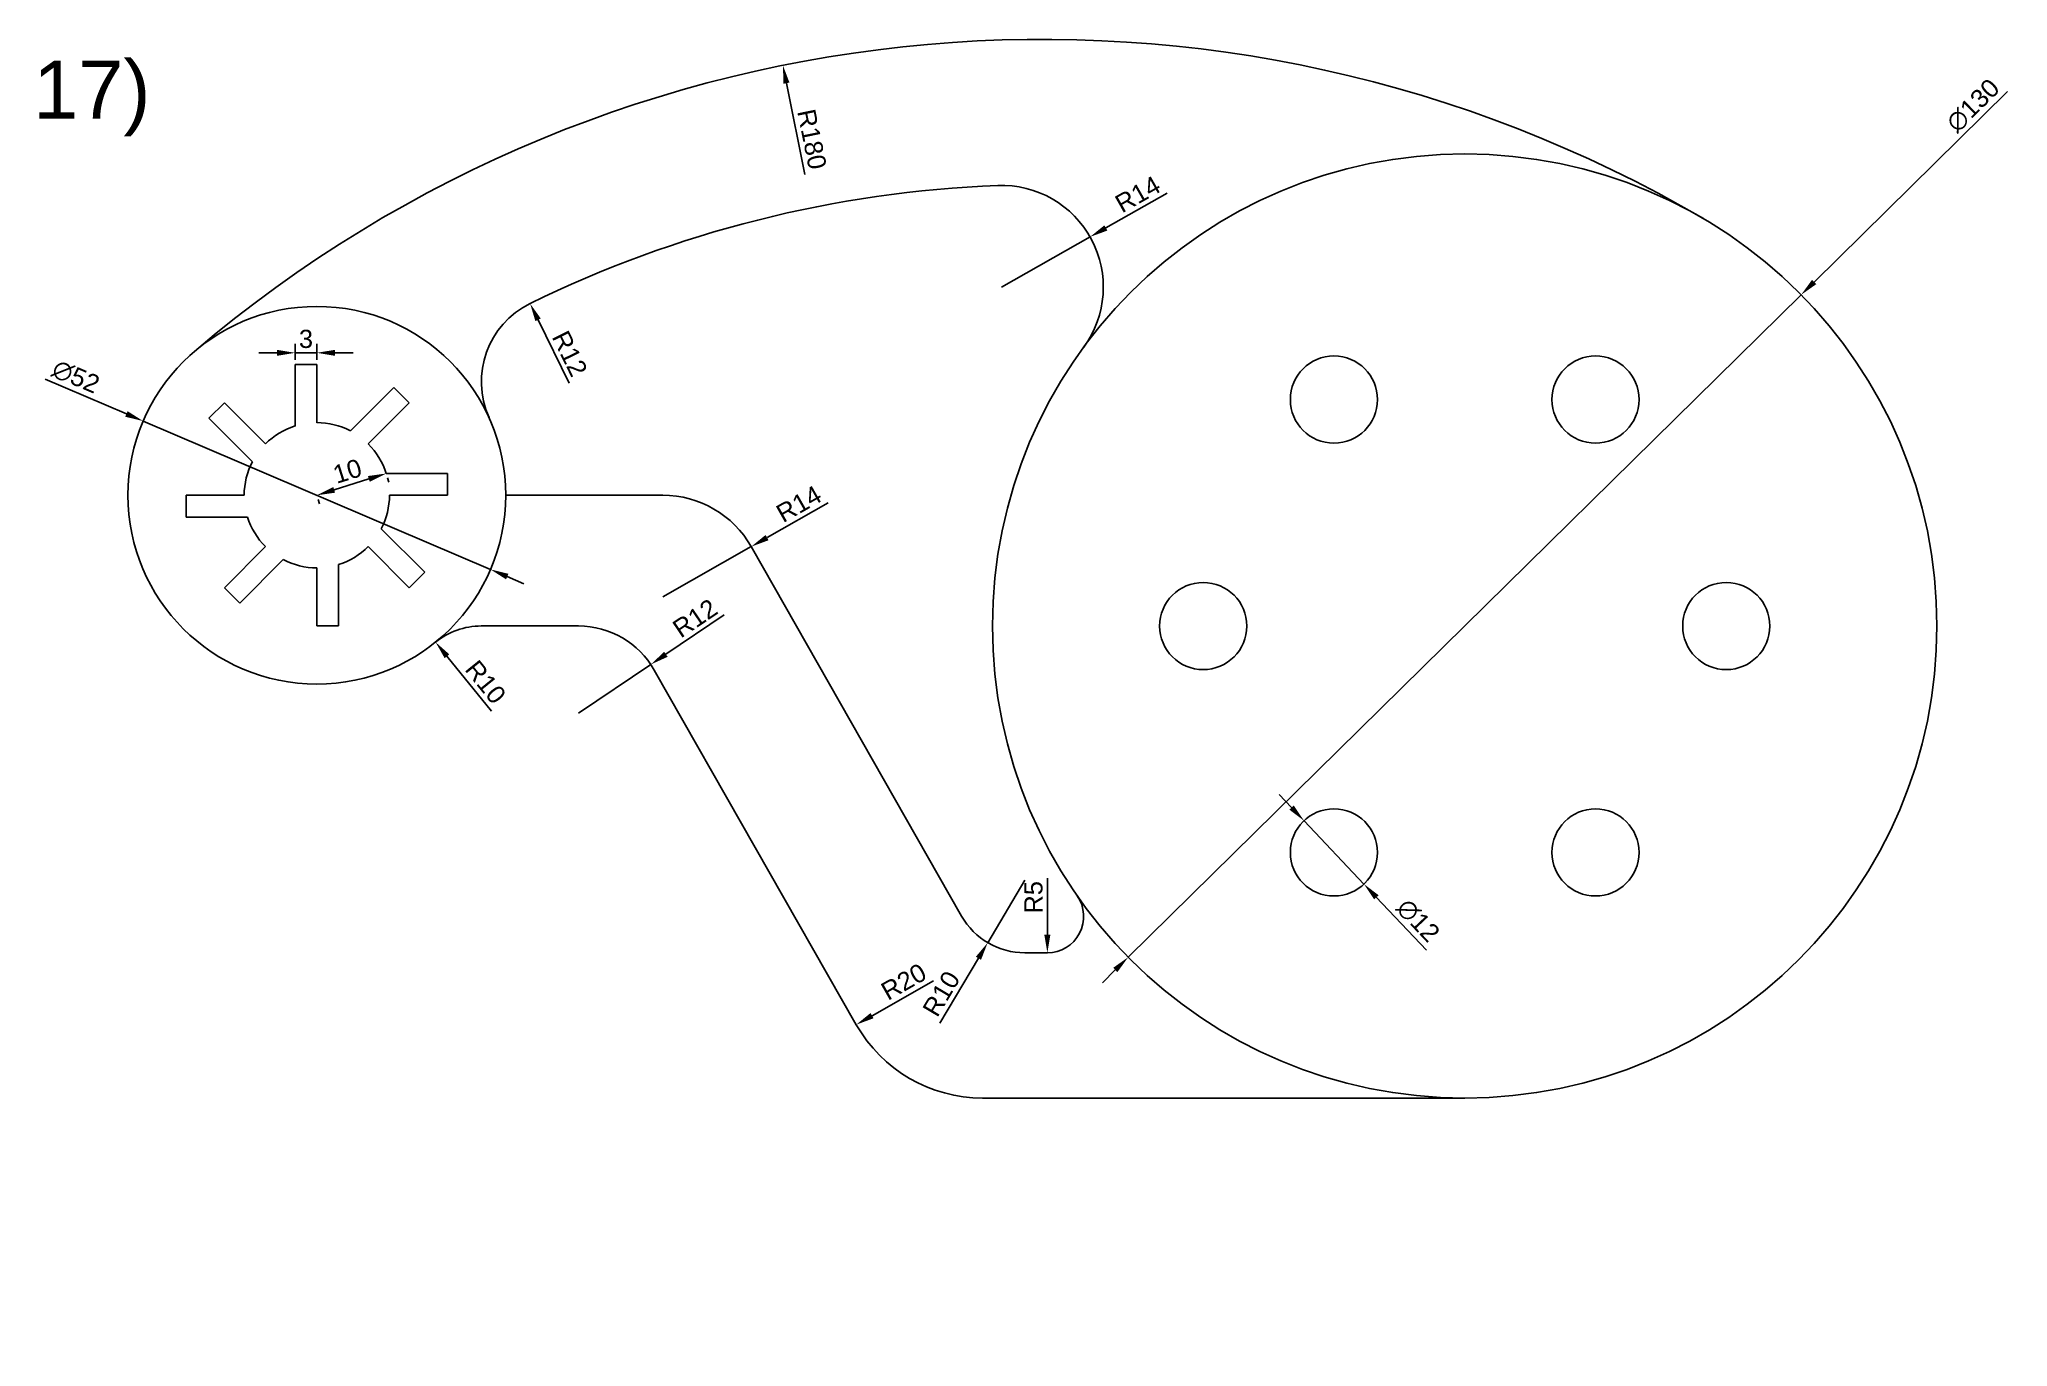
# Model space of a CAD drawing. Header units: millimetres. Extents: x 4058 to 4329, y 1381 to 1561.
import ezdxf

# ---------------------------------------------------------------- set-up
doc = ezdxf.new("R2010")
doc.units = ezdxf.units.MM
doc.styles.get("Standard").update_dxf_attribs({"font": 'arial.ttf'})
doc.dimstyles.new('ISO-25', dxfattribs={"dimtxt": 2.5, "dimasz": 2.5, "dimexe": 1.25, "dimexo": 0.625, "dimtad": 1, "dimtxsty": 'Standard', "dimcen": 2.5, "dimadec": 0, "dimazin": 0, "dimtfac": 1, "dimtmove": 0, "dimatfit": 3, "dimfxl": 1, "dimarcsym": 0})

# ---------------------------------------------------------------- blocks, each defined once
blk = doc.blocks.new('*U3')
blk.add_circle((0, 0), 6)
blk = doc.blocks.new('*U4')
at = {"color": 0, "linetype": 'ByBlock', "lineweight": -2, "transparency": 16777216}
for p, rotation in [((4236.54, 1511.32), 119.9999999999999), ((4272.54, 1511.32), 59.99999999999997), ((4218.54, 1480.14), 180), ((4236.54, 1448.97), 239.9999999999999), ((4272.54, 1448.97), 299.9999999999998)]:
    blk.add_blockref('*U3', p, dxfattribs=dict(at, rotation=rotation))
blk.add_blockref('*U3', (4290.54, 1480.14), dxfattribs=at)
blk = doc.blocks.new('*U5')
for p, q in [((1.5, 4.23), (-1.5, 4.23)), ((-1.5, 4.23), (-1.5, -4.23)), ((1.5, 4.23), (1.5, -3.77))]:
    blk.add_line(p, q)
blk = doc.blocks.new('*U6')
at = {"color": 0, "linetype": 'ByBlock', "lineweight": -2, "transparency": 16777216}
blk.add_blockref('*U5', (4095.04, 1511.91), dxfattribs=at)
for p, rotation in [((4105.21, 1508.94), 314.9999999999999), ((4085.74, 1506.82), 45), ((4110.31, 1499.64), 270), ((4082.77, 1496.64), 90), ((4107.33, 1489.47), 225), ((4087.86, 1487.35), 135), ((4098.04, 1484.38), 180)]:
    blk.add_blockref('*U5', p, dxfattribs=dict(at, rotation=rotation))
blk = doc.blocks.new('*D7')
at = {"color": 0, "lineweight": -2, "transparency": 16777216}
for p, q in [((4091.04, 1517.76), (4088.54, 1517.76)), ((4093.54, 1516.77), (4093.54, 1519.01)), ((4096.54, 1517.76), (4093.54, 1517.76)), ((4096.54, 1516.77), (4096.54, 1519.01)), ((4099.04, 1517.76), (4101.54, 1517.76))]:
    blk.add_line(p, q, dxfattribs=at)
at = {"color": 0, "transparency": 16777216}
for points in [[(4091.04, 1518.17), (4091.04, 1517.34), (4093.54, 1517.76)], [(4099.04, 1518.17), (4099.04, 1517.34), (4096.54, 1517.76)]]:
    blk.add_solid(points, dxfattribs=at)
at = {"layer": 'Defpoints', "color": 0, "transparency": 16777216}
for p in [(4093.54, 1517.76), (4093.54, 1516.14), (4096.54, 1516.14)]:
    blk.add_point(p, dxfattribs=at)
at = {"color": 0, "transparency": 16777216, "insert": (4095.04, 1519.66), "char_height": 2.5, "attachment_point": 5}
blk.add_mtext('3', dxfattribs=at)
blk = doc.blocks.new('*D8')
at = {"color": 0, "lineweight": -2, "transparency": 16777216}
for p, q in [((4098.92, 1498.89), (4103.69, 1500.39)), ((4106.26, 1500.55), (4106.45, 1499.95)), ((4096.72, 1497.55), (4096.91, 1496.95))]:
    blk.add_line(p, q, dxfattribs=at)
at = {"color": 0, "transparency": 16777216}
for points in [[(4103.57, 1500.79), (4103.82, 1500), (4106.08, 1501.14)], [(4098.8, 1499.29), (4099.05, 1498.5), (4096.54, 1498.14)]]:
    blk.add_solid(points, dxfattribs=at)
at = {"layer": 'Defpoints', "color": 0, "transparency": 16777216}
for p in [(4106.08, 1501.14), (4106.08, 1501.14), (4096.54, 1498.14)]:
    blk.add_point(p, dxfattribs=at)
at = {"color": 0, "transparency": 16777216, "insert": (4100.74, 1501.46), "char_height": 2.5, "attachment_point": 5, "rotation": 17.4576}
blk.add_mtext('10', dxfattribs=at)
blk = doc.blocks.new('*D9')
at = {"color": 0, "lineweight": -2, "transparency": 16777216}
for p, q in [((4059.12, 1514.12), (4070.33, 1509.34)), ((4120.45, 1487.93), (4072.63, 1508.36)), ((4122.75, 1486.95), (4125.05, 1485.97))]:
    blk.add_line(p, q, dxfattribs=at)
at = {"color": 0, "transparency": 16777216}
for points in [[(4070.49, 1509.72), (4070.16, 1508.96), (4072.63, 1508.36)], [(4122.91, 1487.33), (4122.58, 1486.57), (4120.45, 1487.93)]]:
    blk.add_solid(points, dxfattribs=at)
at = {"layer": 'Defpoints', "color": 0, "transparency": 16777216}
for p in [(4072.63, 1508.36), (4120.45, 1487.93)]:
    blk.add_point(p, dxfattribs=at)
at = {"color": 0, "transparency": 16777216, "insert": (4063.36, 1514.46), "char_height": 2.5, "attachment_point": 5, "rotation": 336.8727}
blk.add_mtext('∅52', dxfattribs=at)
blk = doc.blocks.new('*D10')
at = {"color": 0, "lineweight": -2, "transparency": 16777216}
blk.add_line((4131.26, 1513.59), (4126.99, 1522.3), dxfattribs=at)
at = {"color": 0, "transparency": 16777216}
blk.add_solid([(4127.36, 1522.48), (4126.62, 1522.11), (4125.89, 1524.54)], dxfattribs=at)
at = {"layer": 'Defpoints', "color": 0, "transparency": 16777216}
for p in [(4125.89, 1524.54), (4131.18, 1513.77)]:
    blk.add_point(p, dxfattribs=at)
at = {"color": 0, "transparency": 16777216, "insert": (4131.36, 1517.65), "char_height": 2.5, "attachment_point": 5, "rotation": 296.1513}
blk.add_mtext('R12', dxfattribs=at)
blk = doc.blocks.new('*D12')
at = {"color": 0, "lineweight": -2, "transparency": 16777216}
for p, q in [((4213.59, 1539.74), (4205.14, 1534.95)), ((4190.79, 1526.81), (4202.97, 1533.72))]:
    blk.add_line(p, q, dxfattribs=at)
at = {"color": 0, "transparency": 16777216}
blk.add_solid([(4204.94, 1535.31), (4205.35, 1534.59), (4202.97, 1533.72)], dxfattribs=at)
at = {"layer": 'Defpoints', "color": 0, "transparency": 16777216}
for p in [(4202.97, 1533.72), (4190.79, 1526.81)]:
    blk.add_point(p, dxfattribs=at)
at = {"color": 0, "transparency": 16777216, "insert": (4209.53, 1539.6), "char_height": 2.5, "attachment_point": 5, "rotation": 29.5635}
blk.add_mtext('R14', dxfattribs=at)
blk = doc.blocks.new('*D13')
at = {"color": 0, "lineweight": -2, "transparency": 16777216}
for p, q in [((4166.94, 1497.11), (4158.5, 1492.31)), ((4144.16, 1484.14), (4156.33, 1491.07))]:
    blk.add_line(p, q, dxfattribs=at)
at = {"color": 0, "transparency": 16777216}
blk.add_solid([(4158.3, 1492.67), (4158.71, 1491.95), (4156.33, 1491.07)], dxfattribs=at)
at = {"layer": 'Defpoints', "color": 0, "transparency": 16777216}
for p in [(4156.33, 1491.07), (4144.16, 1484.14)]:
    blk.add_point(p, dxfattribs=at)
at = {"color": 0, "transparency": 16777216, "insert": (4162.88, 1496.96), "char_height": 2.5, "attachment_point": 5, "rotation": 29.6499}
blk.add_mtext('R14', dxfattribs=at)
blk = doc.blocks.new('*D14')
at = {"color": 0, "lineweight": -2, "transparency": 16777216}
for p, q in [((4152.62, 1481.67), (4144.58, 1476.25)), ((4132.56, 1468.14), (4142.51, 1474.85))]:
    blk.add_line(p, q, dxfattribs=at)
at = {"color": 0, "transparency": 16777216}
blk.add_solid([(4144.35, 1476.59), (4144.82, 1475.9), (4142.51, 1474.85)], dxfattribs=at)
at = {"layer": 'Defpoints', "color": 0, "transparency": 16777216}
for p in [(4142.51, 1474.85), (4132.56, 1468.14)]:
    blk.add_point(p, dxfattribs=at)
at = {"color": 0, "transparency": 16777216, "insert": (4148.59, 1481.22), "char_height": 2.5, "attachment_point": 5, "rotation": 33.9825}
blk.add_mtext('R12', dxfattribs=at)
blk = doc.blocks.new('*D15')
at = {"color": 0, "lineweight": -2, "transparency": 16777216}
blk.add_line((4120.56, 1468.42), (4114.45, 1475.98), dxfattribs=at)
at = {"color": 0, "transparency": 16777216}
blk.add_solid([(4114.77, 1476.24), (4114.13, 1475.72), (4112.88, 1477.92)], dxfattribs=at)
at = {"layer": 'Defpoints', "color": 0, "transparency": 16777216}
for p in [(4112.88, 1477.92), (4119.16, 1470.14)]:
    blk.add_point(p, dxfattribs=at)
at = {"color": 0, "transparency": 16777216, "insert": (4119.77, 1472.42), "char_height": 2.5, "attachment_point": 5, "rotation": 308.9424}
blk.add_mtext('R10', dxfattribs=at)
blk = doc.blocks.new('*D16')
at = {"color": 0, "lineweight": -2, "transparency": 16777216}
blk.add_line((4181.4, 1431.29), (4172.96, 1426.49), dxfattribs=at)
at = {"color": 0, "transparency": 16777216}
blk.add_solid([(4172.75, 1426.85), (4173.16, 1426.13), (4170.78, 1425.25)], dxfattribs=at)
at = {"layer": 'Defpoints', "color": 0, "transparency": 16777216}
for p in [(4188.17, 1435.14), (4170.78, 1425.25)]:
    blk.add_point(p, dxfattribs=at)
at = {"color": 0, "transparency": 16777216, "insert": (4177.32, 1431.16), "char_height": 2.5, "attachment_point": 5, "rotation": 29.6499}
blk.add_mtext('R20', dxfattribs=at)
blk = doc.blocks.new('*D17')
at = {"color": 0, "lineweight": -2, "transparency": 16777216}
blk.add_line((4197.09, 1445.44), (4197.09, 1437.64), dxfattribs=at)
at = {"color": 0, "transparency": 16777216}
blk.add_solid([(4196.67, 1437.64), (4197.51, 1437.64), (4197.09, 1435.14)], dxfattribs=at)
at = {"layer": 'Defpoints', "color": 0, "transparency": 16777216}
for p in [(4197.09, 1440.14), (4197.09, 1435.14)]:
    blk.add_point(p, dxfattribs=at)
at = {"color": 0, "transparency": 16777216, "insert": (4195.19, 1442.79), "char_height": 2.5, "attachment_point": 5, "rotation": 90}
blk.add_mtext('R5', dxfattribs=at)
blk = doc.blocks.new('*D20')
at = {"color": 0, "lineweight": -2, "transparency": 16777216}
for p, q in [((4329.27, 1553.73), (4302.63, 1527.5)), ((4208.22, 1434.54), (4300.85, 1525.75)), ((4206.44, 1432.79), (4204.66, 1431.03))]:
    blk.add_line(p, q, dxfattribs=at)
at = {"color": 0, "transparency": 16777216}
for points in [[(4302.34, 1527.8), (4302.93, 1527.21), (4300.85, 1525.75)], [(4206.15, 1433.08), (4206.73, 1432.49), (4208.22, 1434.54)]]:
    blk.add_solid(points, dxfattribs=at)
at = {"layer": 'Defpoints', "color": 0, "transparency": 16777216}
for p in [(4300.85, 1525.75), (4208.22, 1434.54)]:
    blk.add_point(p, dxfattribs=at)
at = {"color": 0, "transparency": 16777216, "insert": (4324.51, 1551.8), "char_height": 2.5, "attachment_point": 5, "rotation": 44.5556}
blk.add_mtext('∅130', dxfattribs=at)
blk = doc.blocks.new('*D21')
at = {"color": 0, "lineweight": -2, "transparency": 16777216}
for p, q in [((4230.7, 1455.15), (4228.98, 1456.96)), ((4232.42, 1453.33), (4240.66, 1444.61)), ((4249.26, 1435.5), (4242.37, 1442.79))]:
    blk.add_line(p, q, dxfattribs=at)
at = {"color": 0, "transparency": 16777216}
for points in [[(4231, 1455.43), (4230.4, 1454.86), (4232.42, 1453.33)], [(4242.68, 1443.08), (4242.07, 1442.5), (4240.66, 1444.61)]]:
    blk.add_solid(points, dxfattribs=at)
at = {"layer": 'Defpoints', "color": 0, "transparency": 16777216}
for p in [(4232.42, 1453.33), (4240.66, 1444.61)]:
    blk.add_point(p, dxfattribs=at)
at = {"color": 0, "transparency": 16777216, "insert": (4248.11, 1439.59), "char_height": 2.5, "attachment_point": 5, "rotation": 313.3722}
blk.add_mtext('∅12', dxfattribs=at)
blk = doc.blocks.new('*D22')
at = {"color": 0, "lineweight": -2, "transparency": 16777216}
blk.add_line((4163.73, 1542.31), (4161.18, 1554.89), dxfattribs=at)
at = {"color": 0, "transparency": 16777216}
blk.add_solid([(4161.59, 1554.97), (4160.77, 1554.81), (4160.69, 1557.34)], dxfattribs=at)
at = {"layer": 'Defpoints', "color": 0, "transparency": 16777216}
for p in [(4160.69, 1557.34), (4196.41, 1380.92)]:
    blk.add_point(p, dxfattribs=at)
at = {"color": 0, "transparency": 16777216, "insert": (4164.68, 1547.17), "char_height": 2.5, "attachment_point": 5, "rotation": 281.4462}
blk.add_mtext('R180', dxfattribs=at)
blk = doc.blocks.new('*D23')
at = {"color": 0, "lineweight": -2, "transparency": 16777216}
for p, q in [((4193.98, 1445.14), (4188.88, 1436.54)), ((4182.3, 1425.44), (4187.61, 1434.39))]:
    blk.add_line(p, q, dxfattribs=at)
at = {"color": 0, "transparency": 16777216}
blk.add_solid([(4187.25, 1434.6), (4187.96, 1434.18), (4188.88, 1436.54)], dxfattribs=at)
at = {"layer": 'Defpoints', "color": 0, "transparency": 16777216}
for p in [(4193.98, 1445.14), (4188.88, 1436.54)]:
    blk.add_point(p, dxfattribs=at)
at = {"color": 0, "transparency": 16777216, "insert": (4182.5, 1429.51), "char_height": 2.5, "attachment_point": 5, "rotation": 59.346}
blk.add_mtext('R10', dxfattribs=at)

msp = doc.modelspace()

# ---------------------------------------------------------------- linework, layer by layer
for p, q in [((4096.536, 1508.145), (4096.536, 1516.145)), ((4106.536, 1498.145), (4114.536, 1498.145)), ((4122.536, 1498.145), (4144.163, 1498.145)), ((4185.289, 1440.198), (4156.33, 1491.071)), ((4096.536, 1488.145), (4096.536, 1480.145)), ((4119.164, 1480.145), (4132.559, 1480.145)), ((4170.784, 1425.251), (4142.988, 1474.081)), ((4197.091, 1435.145), (4193.979, 1435.145)), ((4254.536, 1415.145), (4188.165, 1415.145))]:
    msp.add_line(p, q)
for centre, radius in [((4254.536, 1480.145), 65), ((4096.536, 1498.145), 26)]:
    msp.add_circle(centre, radius)
for centre, radius, start, end in [((4196.406, 1380.918), 180, 59.63677, 130.42898), ((4196.406, 1380.918), 160, 92.20366, 116.15132), ((4190.792, 1526.81), 14, 323.793, 92.20366), ((4131.176, 1513.768), 12, 116.15132, 204.27645), ((4096.536, 1498.145), 10, 107.4576, 135), ((4096.536, 1498.145), 10, 62.4576, 90), ((4096.536, 1498.145), 10, 17.4576, 45), ((4096.536, 1498.145), 10, 152.4576, 180), ((4096.536, 1498.145), 10, 332.4576, 0), ((4144.163, 1484.145), 14, 29.64986, 90), ((4096.536, 1498.145), 10, 197.4576, 225), ((4096.536, 1498.145), 10, 287.4576, 315), ((4096.536, 1498.145), 10, 242.4576, 270), ((4119.164, 1470.145), 10, 90, 128.94244), ((4132.559, 1468.145), 12, 29.64986, 90), ((4197.091, 1440.145), 5, 270, 34.8499), ((4193.979, 1445.145), 10, 209.64986, 270), ((4188.165, 1435.145), 20, 209.64986, 270)]:
    msp.add_arc(centre, radius, start, end)

# ---------------------------------------------------------------- block references
for name in ['*U4', '*U6']:
    msp.add_blockref(name, (0, 0))

# ---------------------------------------------------------------- texts
at = {"insert": (4057.493, 1557.994), "char_height": 8, "attachment_point": 1}
msp.add_mtext_dynamic_manual_height_columns('17)', width=35.34088, gutter_width=12.5, heights=[0], dxfattribs=at)

# ---------------------------------------------------------------- dimensions: what is measured, and where the dimension line sits
for center, mpoint, picture, middle in [((4196.406, 1380.918), (4160.686, 1557.338), '*D22', (4162.821, 1546.794)), ((4131.176, 1513.768), (4125.887, 1524.54), '*D10', (4129.677, 1516.821)), ((4119.164, 1470.145), (4112.878, 1477.923), '*D15', (4118.289, 1471.228)), ((4193.979, 1445.145), (4188.881, 1436.542), '*D23', (4184.138, 1428.539)), ((4197.091, 1440.145), (4197.091, 1435.145), '*D17', (4197.091, 1442.795)), ((4188.165, 1435.145), (4170.784, 1425.251), '*D16', (4178.264, 1429.509))]:
    dim = msp.add_radius_dim(center=center, mpoint=mpoint, dimstyle='ISO-25')
    dim.commit()
    dim.dimension.update_dxf_attribs({"geometry": picture, "text_midpoint": middle, "dimtype": 164})
for p1, p2, picture, middle in [((4208.219, 1434.541), (4300.853, 1525.749), '*D20', (4325.889, 1550.399)), ((4120.447, 1487.933), (4072.626, 1508.357), '*D9', (4062.584, 1512.646))]:
    dim = msp.add_diameter_dim_2p(p1=p1, p2=p2, dimstyle='ISO-25')
    dim.commit()
    dim.dimension.update_dxf_attribs({"geometry": picture, "text_midpoint": middle, "dimtype": 163})
for center, mpoint, picture, middle in [((4190.792, 1526.81), (4202.97, 1533.718), '*D12', (4209.528, 1539.6)), ((4144.163, 1484.145), (4156.33, 1491.071), '*D13', (4162.88, 1496.962)), ((4132.559, 1468.145), (4142.51, 1474.852), '*D14', (4148.589, 1481.217))]:
    dim = msp.add_radius_dim(center=center, mpoint=mpoint, dimstyle='ISO-25')
    dim.commit()
    dim.dimension.update_dxf_attribs({"geometry": picture, "text_midpoint": middle})
dim = msp.add_linear_dim(base=(4093.536, 1517.756), p1=(4096.536, 1516.145), p2=(4093.536, 1516.145), dimstyle='ISO-25')
dim.commit()
dim.dimension.update_dxf_attribs({"geometry": '*D7', "text_midpoint": (4095.036, 1519.658)})
dim = msp.add_aligned_dim(p1=(4096.536, 1498.145), p2=(4106.076, 1501.145), distance=0, dimstyle='ISO-25')
dim.commit()
dim.dimension.update_dxf_attribs({"geometry": '*D8', "text_midpoint": (4100.736, 1501.459)})
dim = msp.add_diameter_dim_2p(p1=(4232.416, 1453.329), p2=(4240.657, 1444.606), dimstyle='ISO-25')
dim.commit()
dim.dimension.update_dxf_attribs({"geometry": '*D21', "text_midpoint": (4246.674, 1438.237)})

doc.saveas('drawing.dxf')
